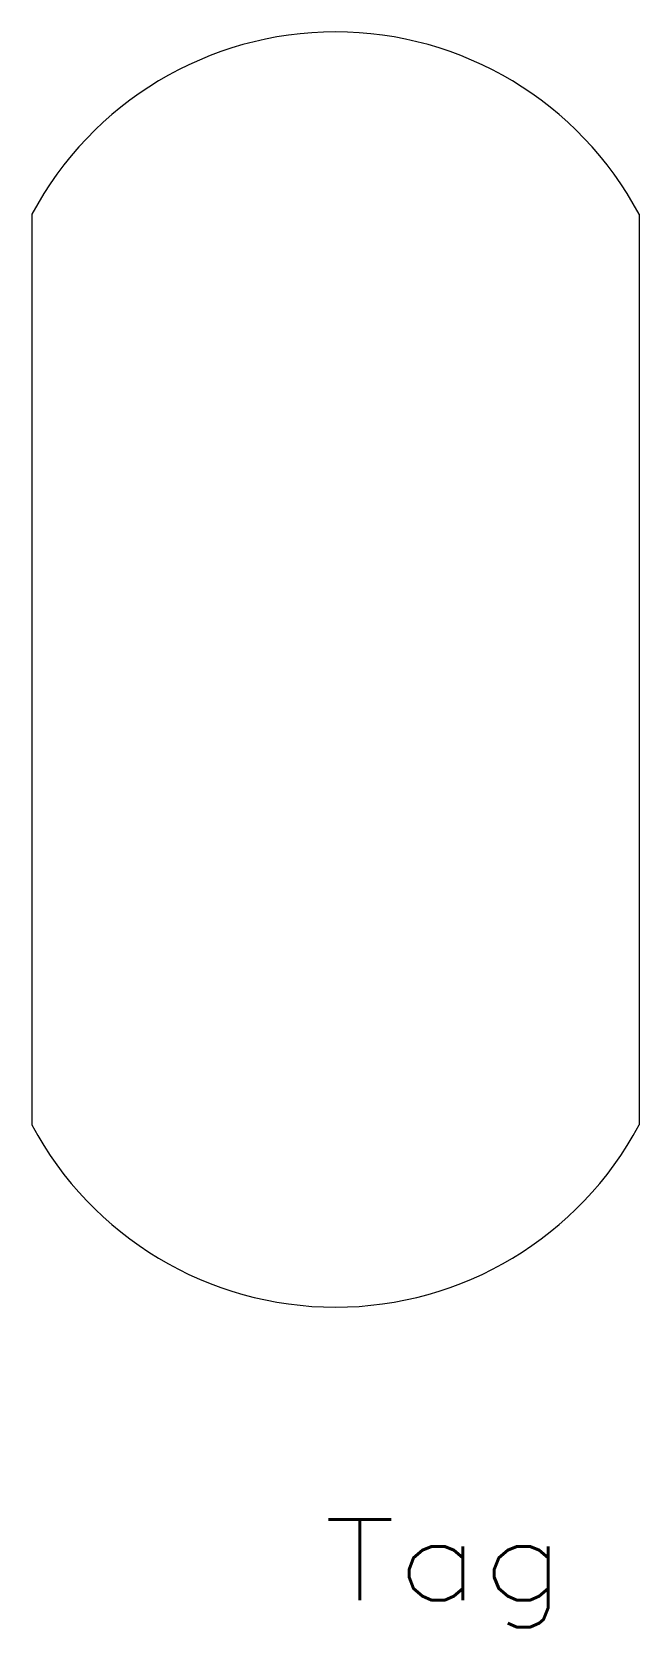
# Model space of a CAD drawing. Header units: inches. Extents: x -4.6 to 5, y -15.1 to 10.
import ezdxf
from ezdxf.enums import TextEntityAlignment as Align

# ---------------------------------------------------------------- set-up
doc = ezdxf.new("R2010")
doc.units = ezdxf.units.IN
doc.header["$MEASUREMENT"] = 0
doc.layers.get('0').update_dxf_attribs({"lineweight": 0})
doc.styles.get("Standard").update_dxf_attribs({"font": 'TXT.SHX'})

msp = doc.modelspace()

# ---------------------------------------------------------------- linework, layer by layer
at = {"linetype": 'Continuous'}
for p, q in [((-4.594, 7.114), (-4.594, -7.217)), ((4.96, 7.114), (4.96, -7.217))]:
    msp.add_line(p, q, dxfattribs=at)
for centre, start, end in [((0.183, 4.566), 28.0725, 151.9275), ((0.183, -4.669), -151.9275, -28.0725)]:
    msp.add_arc(centre, 5.414, start, end, dxfattribs=at)

# ---------------------------------------------------------------- texts
at = {"color": 7, "linetype": 'Continuous', "width": 1.166667}
msp.add_text('Tag', height=1.27, dxfattribs=at).set_placement((0, -14.693), (3.81, -14.693), align=Align.FIT)

doc.saveas('drawing.dxf')
